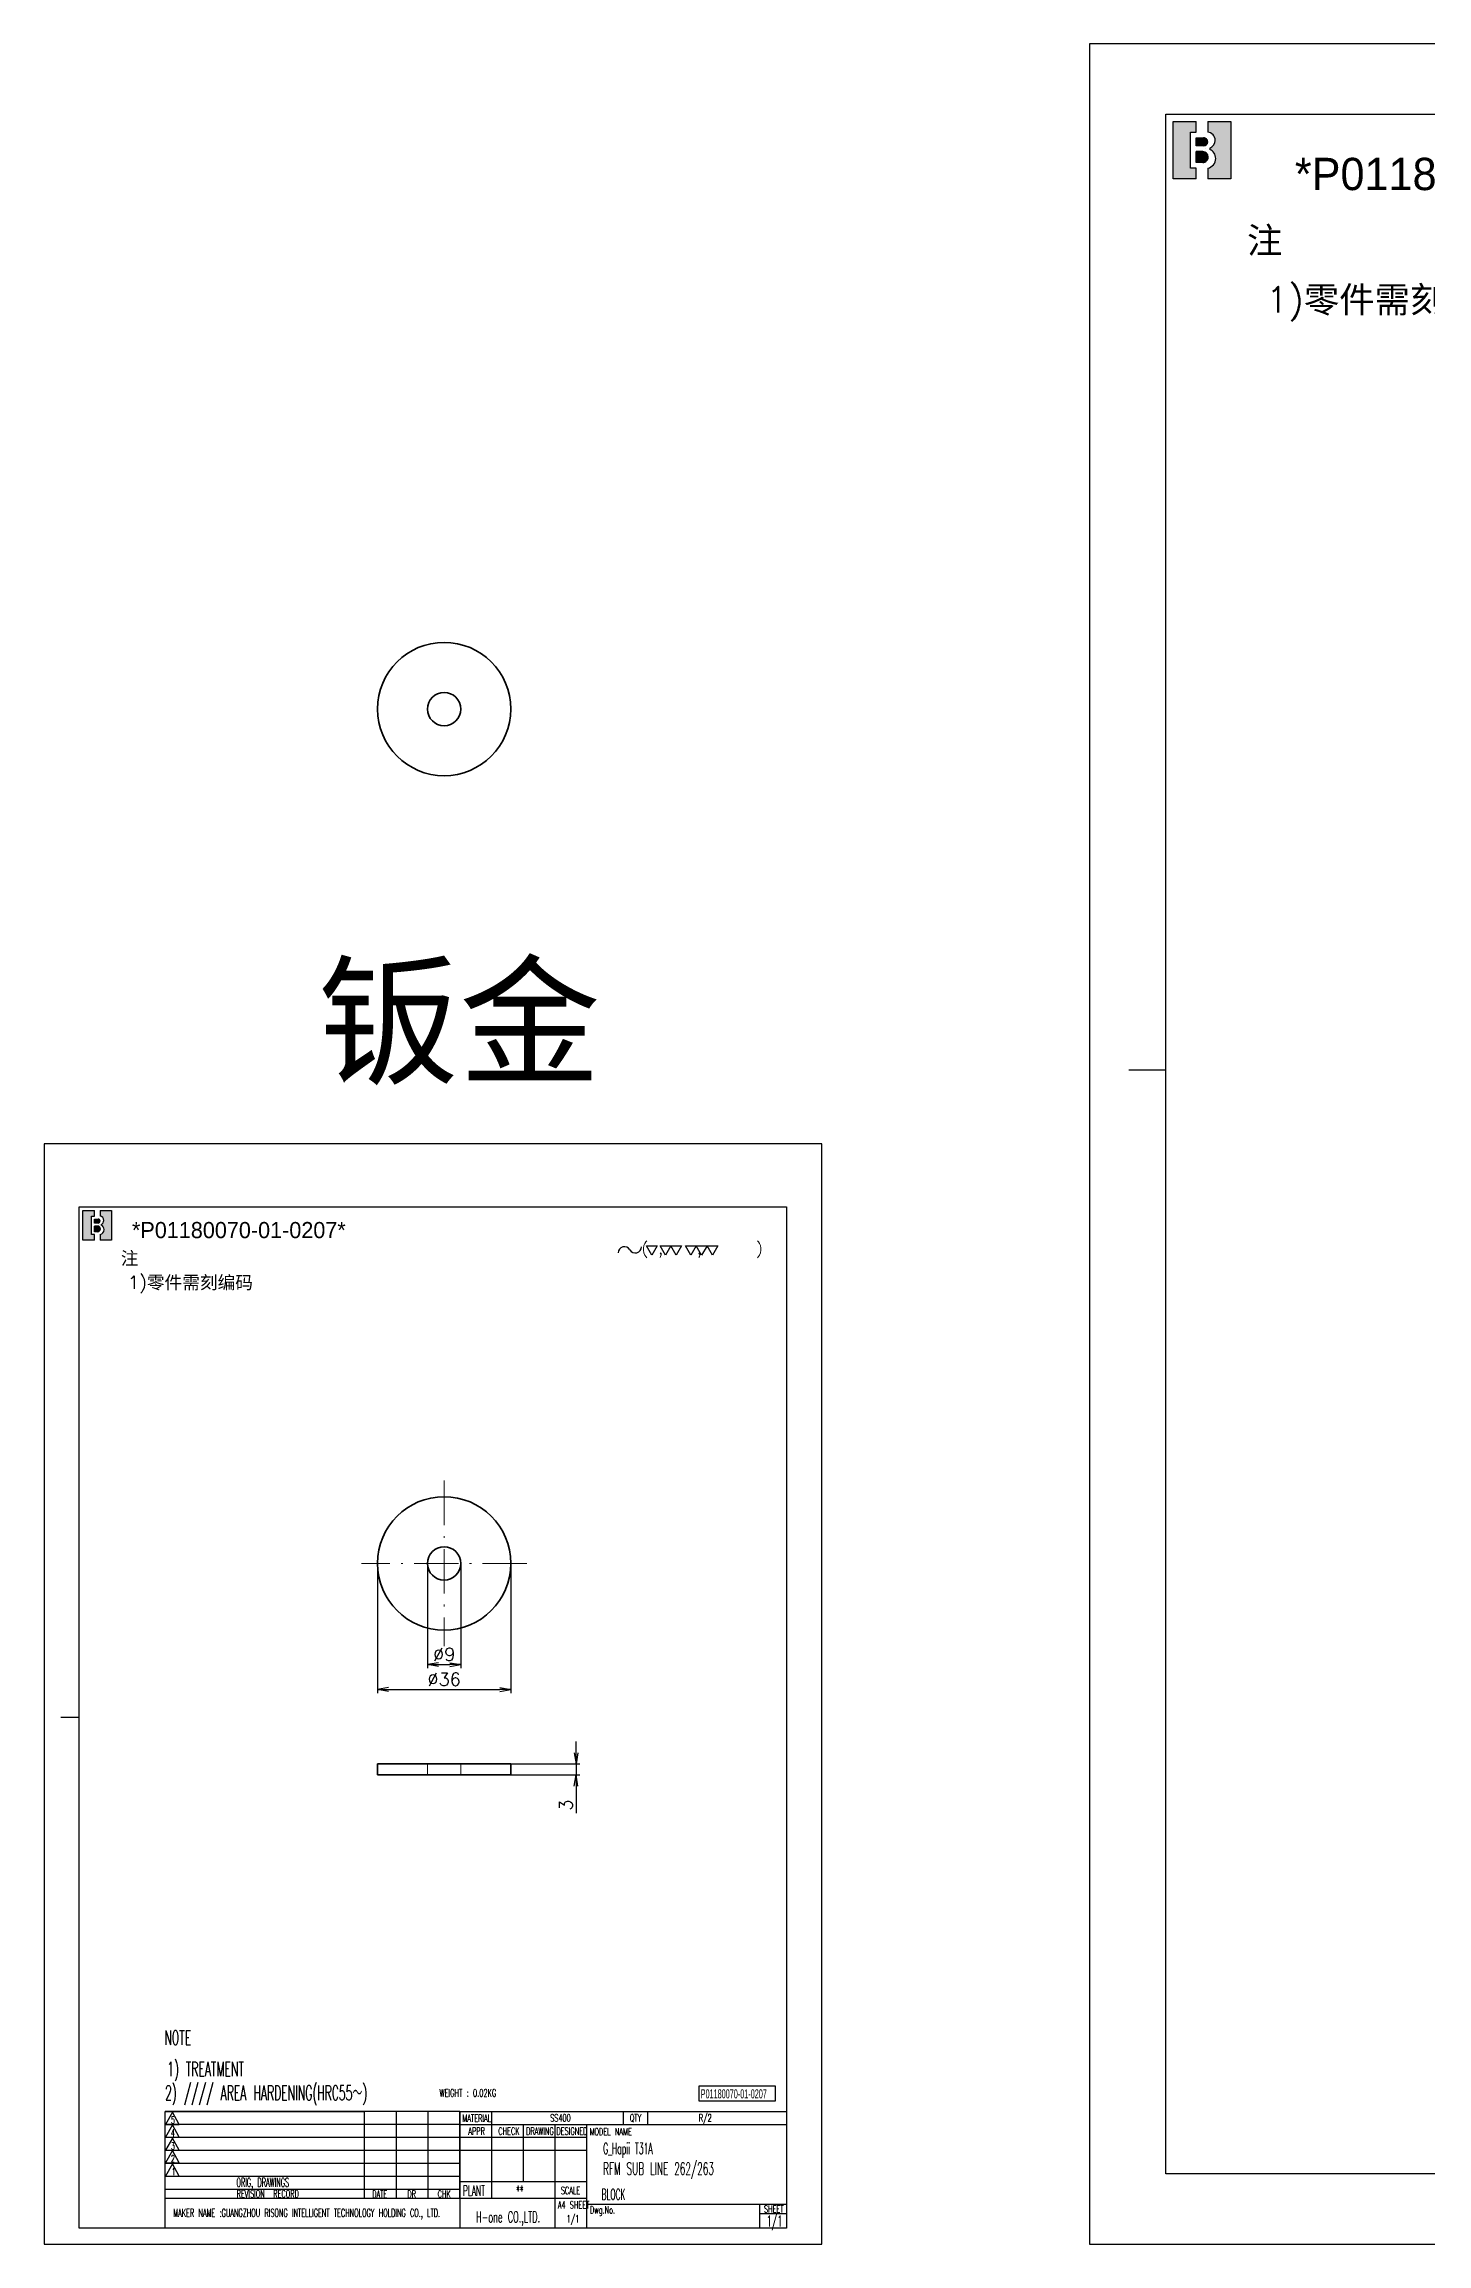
# Model space of a CAD drawing. Header units: inches. Extents: x 21 to 8642, y -3779 to 2137.
# Drawn here: x 351 to 725, y -970 to -376 of the extents above; entities that cross this region are included whole.
import ezdxf

# ---------------------------------------------------------------- set-up
doc = ezdxf.new("R2010")
doc.units = ezdxf.units.IN
doc.header["$MEASUREMENT"] = 0
for name, pattern in [('CENTER-HOKUTO', [23, 20, -1, 1, -1]), ('DASHDOT', [18.5, 12, -3, 0.5, -3]), ('DASHED', [15, 12, -3]), ('HIDDEN-HOKUTO', [3.8, 2.5, -1.3])]:
    doc.linetypes.add(name, pattern=pattern)
doc.layers.add('AM_7', color=2, linetype='CENTER-HOKUTO', lineweight=30)
doc.layers.add('AM_HID', color=1, linetype='HIDDEN-HOKUTO', lineweight=25)
doc.layers.add('title_frame', color=7, linetype='Continuous')
doc.layers.add('word_dim', color=253, linetype='Continuous')
doc.styles.add('MX_NOTE_STANDARD', font='txt.shx', dxfattribs={"bigfont": 'bigfont.shx'})
doc.styles.get("Standard").update_dxf_attribs({"font": 'txt', "bigfont": 'gbcbig.shx'})
doc.dimstyles.new('HKT 1-1', dxfattribs={"dimtxt": 3.5, "dimasz": 3, "dimexe": 1, "dimexo": 0, "dimgap": 1, "dimtad": 3, "dimdsep": 46, "dimtxsty": 'Standard', "dimblk1": 'OPEN', "dimblk2": 'OPEN', "dimsah": 1, "dimcen": 0, "dimclrd": 256, "dimclre": 256, "dimclrt": 3, "dimazin": 2, "dimtfac": 1, "dimtmove": 0, "dimatfit": 3, "dimldrblk": 'OPEN', "dimfxl": 1, "dimtolj": 1, "dimlwd": 25, "dimlwe": 25, "dimarcsym": 0})

# ---------------------------------------------------------------- blocks, each defined once
blk = doc.blocks.new('B機密ﾏｰｸ')
blk.add_hatch(color=1).paths.add_polyline_path([(0.3999999986702711, 0.8149999997779807), (0.3999999986702711, 0.9999999997779806), (-1.3297288e-09, 0.9999999997779806), (-1.3297288e-09, -2.220193e-10), (0.3999999986702711, -2.220193e-10), (0.3999999986702711, 0.1849999997779807), (0.2999999986702711, 0.1849999997779807), (0.2999999986702711, 0.8149999997779807)])
h = blk.add_hatch(color=1)
edge = h.paths.add_edge_path()
edge.add_line((0.5999999986702714, 0.9999999997779806), (0.5999999986702718, 0.8142220507965398))
edge.add_arc((0.5849999986702712, 0.6699999997779816), 0.1449999999999991, -5.115907697472721e-13, 84.06222754839428, ccw=False)
edge.add_arc((0.5849999986702707, 0.6699999997779802), 0.1449999999999993, -69.82872865353448, 1.1368683772161603e-13, ccw=False)
edge.add_line((0.6349999986702715, 0.5338934238898192), (0.6349999986702711, 0.5120827805020305))
edge.add_arc((0.5699999986702688, 0.3549999997779789), 0.1700000000000021, 3.979039320256561e-13, 67.5204943905955, ccw=False)
edge.add_arc((0.5699999986702724, 0.3549999997779802), 0.1699999999999993, -79.83575137827683, 0, ccw=False)
edge.add_line((0.5999999986702714, 0.1876679944711657), (0.5999999986702714, -2.220192918400699e-10))
edge.add_line((0.5999999986702714, -2.220193e-10), (0.9999999986702712, -2.220193e-10))
edge.add_line((0.9999999986702712, -2.220193e-10), (0.9999999986702712, 0.9999999997779806))
edge.add_line((0.9999999986702712, 0.9999999997779806), (0.5999999986702714, 0.9999999997779806))
h = blk.add_hatch(color=1)
edge = h.paths.add_edge_path()
edge.add_arc((0.5299999986702706, 0.6449999997779808), 0.07, 359.9999999999989, 450)
edge.add_line((0.5299999986702706, 0.7149999997779806), (0.3999999986702711, 0.7149999997779806))
edge.add_line((0.3999999986702711, 0.7149999997779806), (0.3999999986702711, 0.5749999997779809))
edge.add_line((0.3999999986702711, 0.5749999997779809), (0.5299999986702701, 0.5749999997779809))
edge.add_arc((0.5299999986702701, 0.6449999997779808), 0.07, 270, 359.9999999999999)
h = blk.add_hatch(color=1)
edge = h.paths.add_edge_path()
edge.add_arc((0.5149999986702705, 0.3799999997779802), 0.095, 1.018e-13, 90)
edge.add_line((0.5149999986702705, 0.4749999997779804), (0.3999999986702711, 0.4749999997779808))
edge.add_line((0.3999999986702711, 0.4749999997779808), (0.3999999986702711, 0.2849999997779809))
edge.add_line((0.3999999986702711, 0.2849999997779809), (0.5149999986702718, 0.2849999997779809))
edge.add_arc((0.5149999986702718, 0.379999999777981), 0.095, 270, 360.0000000000003)
at = {"color": 1}
for p, q in [((-1.3297288e-09, -2.220193e-10), (-1.3297288e-09, 0.9999999997779806)), ((-1.3297288e-09, 0.9999999997779806), (0.3999999986702711, 0.9999999997779806)), ((0.2999999986702711, 0.8149999997779807), (0.3999999986702711, 0.8149999997779807)), ((0.2999999986702711, 0.1849999997779807), (0.2999999986702711, 0.8149999997779807)), ((0.3999999986702711, 0.8149999997779807), (0.3999999986702711, 0.9999999997779806)), ((0.5999999986702714, 0.9999999997779806), (0.5999999986702718, 0.8142220507965398)), ((0.5999999986702714, 0.9999999997779806), (0.9999999986702712, 0.9999999997779806)), ((0.9999999986702712, 0.9999999997779806), (0.9999999986702712, -2.220193e-10)), ((0.3999999986702711, 0.7149999997779806), (0.5299999986702706, 0.7149999997779806)), ((0.3999999986702711, 0.5749999997779809), (0.3999999986702711, 0.7149999997779806)), ((0.5299999986702701, 0.5749999997779809), (0.3999999986702711, 0.5749999997779809)), ((0.5149999986702705, 0.4749999997779804), (0.3999999986702711, 0.4749999997779808)), ((0.3999999986702711, 0.2849999997779809), (0.3999999986702711, 0.4749999997779808)), ((0.5699999986702711, 0.5249999997779802), (0.5699999986702716, 0.5249999997779807)), ((0.5999999986702705, 0.6449999997779794), (0.59999999867027, 0.6449999997779803)), ((0.6349999986702715, 0.5338934238898192), (0.6349999986702711, 0.5120827805020305)), ((0.7299999986702704, 0.6699999997779807), (0.7299999986702704, 0.6699999997779802)), ((0.3999999986702711, 0.1849999997779807), (0.2999999986702711, 0.1849999997779807)), ((0.5149999986702718, 0.2849999997779809), (0.3999999986702711, 0.2849999997779809)), ((0.3999999986702711, -2.220193e-10), (0.3999999986702711, 0.1849999997779807)), ((0.5999999986702714, 0.1876679944711657), (0.5999999986702714, -2.220193e-10)), ((0.6099999986702707, 0.3799999997779806), (0.609999998670272, 0.3799999997779815)), ((0.739999998670271, 0.3549999997779802), (0.739999998670271, 0.3549999997779802)), ((0.3999999986702711, -2.220193e-10), (-1.3297288e-09, -2.220193e-10)), ((0.9999999986702712, -2.220193e-10), (0.5999999986702714, -2.220193e-10))]:
    blk.add_line(p, q, dxfattribs=at)
for centre, radius, start, end in [((0.5849999986702712, 0.6699999997779816), 0.1449999999999991, 359.9999999999995, 84.06222754839432), ((0.5149999986702705, 0.3799999997779802), 0.095, 1.018e-13, 90), ((0.5299999986702706, 0.6449999997779808), 0.07, 359.9999999999989, 90), ((0.5299999986702701, 0.6449999997779808), 0.07, 270, 359.9999999999999), ((0.5849999986702707, 0.6699999997779802), 0.1449999999999993, 290.1712713464655, 1.781e-13), ((0.5699999986702688, 0.3549999997779789), 0.1700000000000021, 4.58e-13, 67.52049439059552), ((0.5149999986702718, 0.379999999777981), 0.095, 270, 2.799e-13), ((0.5699999986702724, 0.3549999997779802), 0.1699999999999993, 280.1642486217232, 0)]:
    blk.add_arc(centre, radius, start, end, dxfattribs=at)
blk.add_attdef('B機密ﾏｰｸ', (-0.0857467348302255, 1.074949466596297), '', height=0.2)
blk = doc.blocks.new('shiage0')
at = {"layer": 'word_dim', "color": 3, "linetype": 'Continuous'}
for centre, radius, start, end in [((1.687489685469927, 1.849274192977646e-05), 1.687500000000015, 29.99999999999973, 180), ((4.610325423242443, 1.68751849274193), 1.6875, 209.9999999999997, 0)]:
    blk.add_arc(centre, radius, start, end, dxfattribs=at)
blk = doc.blocks.new('10')
at = {"layer": 'title_frame', "color": 3, "linetype": 'Continuous'}
for points in [[(9.625360041289241, 2.650317104677924), (8.180360041289191, 5.153130521614912), (11.07036004128918, 5.153130521615026)], [(13.30945624889046, 2.650317104677924), (11.86445624889041, 5.153130521614912), (17.64445624889038, 5.15313052161514), (16.19945624889044, 2.650317104678038), (14.75445624889039, 5.153130521615026)], [(20.17199269540924, 2.650317104677924), (18.72699269540919, 5.153130521614912), (27.39699269540915, 5.15313052161514), (25.95199269540922, 2.650317104678095), (24.50699269540917, 5.153130521615083), (23.06199269540923, 2.650317104678038), (21.61699269540918, 5.153130521615026)]]:
    blk.add_lwpolyline(points, close=True, dxfattribs=at)
blk.add_blockref('shiage0', (0.5207737940818333, 3.2441946934008), dxfattribs=at)
blk.add_text('( ,   ,     )', height=3, dxfattribs=at).set_placement((6.843075599901567, 2.972427221680277))
blk = doc.blocks.new('_Open')
at = {"color": 0, "lineweight": -2}
for p, q in [((-1, 0.1666666666666667), (0, 0)), ((-1, -0.1666666666666667), (0, 0)), ((0, 0), (-1, 0))]:
    blk.add_line(p, q, dxfattribs=at)
blk = doc.blocks.new('*D222')
at = {"layer": 'DEFPOINTS', "color": 0, "linetype": 'Continuous', "ltscale": 2, "transparency": 16777216}
for p in [(441.3707601238275, -786.6272625082165), (477.3707601238275, -786.6272625082165), (477.3707601238275, -820.6783801890961)]:
    blk.add_point(p, dxfattribs=at)
at = {"layer": 'word_dim', "linetype": 'Continuous', "lineweight": 25, "ltscale": 2, "transparency": 16777216}
for p, q in [((441.3707601238275, -786.6272625082165), (441.3707601238275, -821.6783801890961)), ((477.3707601238275, -786.6272625082165), (477.3707601238275, -821.6783801890961)), ((444.3707601238275, -820.6783801890961), (474.3707601238275, -820.6783801890961))]:
    blk.add_line(p, q, dxfattribs=at)
at = {"layer": 'word_dim', "linetype": 'Continuous', "lineweight": 25, "ltscale": 2, "transparency": 16777216, "xscale": 3, "yscale": 3, "zscale": 3, "rotation": 180}
blk.add_blockref('_Open', (441.3707601238275, -820.6783801890961), dxfattribs=at)
at = {"layer": 'word_dim', "linetype": 'Continuous', "lineweight": 25, "ltscale": 2, "transparency": 16777216, "xscale": 3, "yscale": 3, "zscale": 3}
blk.add_blockref('_Open', (477.3707601238275, -820.6783801890961), dxfattribs=at)
at = {"layer": 'word_dim', "color": 3, "linetype": 'Continuous', "ltscale": 2, "transparency": 16777216, "insert": (459.3707601238275, -817.9283801890961), "char_height": 3.5, "attachment_point": 5}
blk.add_mtext('\\A1;%%C36', dxfattribs=at)
blk = doc.blocks.new('*D223')
at = {"layer": 'DEFPOINTS', "color": 0, "linetype": 'Continuous', "ltscale": 2, "transparency": 16777216}
for p in [(454.8707601238275, -786.6272625082165), (463.8707601238275, -786.6272625082165), (463.8707601238275, -813.9442393791433)]:
    blk.add_point(p, dxfattribs=at)
at = {"layer": 'word_dim', "linetype": 'Continuous', "lineweight": 25, "ltscale": 2, "transparency": 16777216}
for p, q in [((454.8707601238275, -786.6272625082165), (454.8707601238275, -814.9442393791433)), ((463.8707601238275, -786.6272625082165), (463.8707601238275, -814.9442393791433)), ((457.8707601238275, -813.9442393791433), (460.8707601238275, -813.9442393791433))]:
    blk.add_line(p, q, dxfattribs=at)
at = {"layer": 'word_dim', "linetype": 'Continuous', "lineweight": 25, "ltscale": 2, "transparency": 16777216, "xscale": 3, "yscale": 3, "zscale": 3, "rotation": 180}
blk.add_blockref('_Open', (454.8707601238275, -813.9442393791433), dxfattribs=at)
at = {"layer": 'word_dim', "linetype": 'Continuous', "lineweight": 25, "ltscale": 2, "transparency": 16777216, "xscale": 3, "yscale": 3, "zscale": 3}
blk.add_blockref('_Open', (463.8707601238275, -813.9442393791433), dxfattribs=at)
at = {"layer": 'word_dim', "color": 3, "linetype": 'Continuous', "ltscale": 2, "transparency": 16777216, "insert": (459.3707601238275, -811.1942393791433), "char_height": 3.5, "attachment_point": 5}
blk.add_mtext('\\A1;%%C9', dxfattribs=at)
blk = doc.blocks.new('*D224')
at = {"layer": 'DEFPOINTS', "color": 0, "linetype": 'Continuous', "ltscale": 2, "transparency": 16777216}
for p in [(477.3707601238275, -840.7548797664749), (477.3707601238275, -843.7548797664749), (494.9947457676026, -843.7548797664749)]:
    blk.add_point(p, dxfattribs=at)
at = {"layer": 'word_dim', "linetype": 'Continuous', "lineweight": 25, "ltscale": 2, "transparency": 16777216}
for p, q in [((494.9947457676026, -837.7548797664749), (494.9947457676026, -834.7548797664749)), ((477.3707601238275, -840.7548797664749), (495.9947457676026, -840.7548797664749)), ((494.9947457676026, -840.7548797664749), (494.9947457676026, -843.7548797664749)), ((477.3707601238275, -843.7548797664749), (495.9947457676026, -843.7548797664749)), ((494.9947457676026, -846.7548797664749), (494.9947457676026, -854.0882130998083))]:
    blk.add_line(p, q, dxfattribs=at)
at = {"layer": 'word_dim', "linetype": 'Continuous', "lineweight": 25, "ltscale": 2, "transparency": 16777216, "xscale": 3, "yscale": 3, "zscale": 3}
for p, rotation in [((494.9947457676026, -840.7548797664749), 270), ((494.9947457676026, -843.7548797664749), 90)]:
    blk.add_blockref('_Open', p, dxfattribs=dict(at, rotation=rotation))
at = {"layer": 'word_dim', "color": 3, "linetype": 'Continuous', "ltscale": 2, "transparency": 16777216, "insert": (492.2447457676027, -851.9215464331414), "char_height": 3.5, "attachment_point": 5, "rotation": 90}
blk.add_mtext('\\A1;3', dxfattribs=at)

msp = doc.modelspace()

# ---------------------------------------------------------------- linework, layer by layer
at = {"color": 7, "lineweight": 35}
for p, q in [((441.3707601238275, -840.7548797664749), (477.3707601238275, -840.7548797664749)), ((441.3707601238275, -843.7548797664749), (441.3707601238275, -840.7548797664749)), ((477.3707601238275, -840.7548797664749), (477.3707601238275, -843.7548797664749)), ((477.3707601238275, -843.7548797664749), (441.3707601238275, -843.7548797664749))]:
    msp.add_line(p, q, dxfattribs=at)
for centre, radius in [((459.3707601238275, -555.9512737240766), 18), ((459.3707601238275, -555.9512737240766), 4.5), ((459.3707601238275, -786.6272625082165), 18), ((459.3707601238275, -786.6272625082165), 4.5)]:
    msp.add_circle(centre, radius, dxfattribs=at)
at = {"layer": 'AM_7', "color": 2, "linetype": 'DASHDOT', "lineweight": 13}
for p, q in [((459.3707601238275, -764.2672466390759), (459.3707601238275, -808.9872417562638)), ((481.7309163738282, -786.6272319906384), (437.0106038738286, -786.6272319906384))]:
    msp.add_line(p, q, dxfattribs=at)
at = {"layer": 'AM_HID', "color": 1, "linetype": 'DASHED', "lineweight": 13, "ltscale": 0.4}
for p, q in [((454.8707601238275, -843.754879766474), (454.8707601238275, -840.754879766474)), ((463.8707601238275, -843.754879766474), (463.8707601238275, -840.754879766474))]:
    msp.add_line(p, q, dxfattribs=at)
at = {"layer": 'title_frame'}
for p, q in [((644.2227463435484, -653.392967093896), (654.2227463435484, -653.392967093896)), ((360.8330865187163, -690.3929670938942), (551.8330865187163, -690.3929670938942)), ((360.8330865187163, -966.142967093896), (360.8330865187163, -690.3929670938942)), ((365.8330865187163, -690.3929670938942), (551.8330865187163, -690.3929670938942)), ((551.8330865187163, -690.3929670938942), (551.8330865187163, -966.142967093896)), ((360.8330865187163, -828.267967093896), (355.8330865187163, -828.267967093896)), ((528.2264973975653, -927.6671664461337), (548.7544152651135, -927.6671664461337)), ((528.2264973975653, -931.8676088608936), (528.2264973975653, -927.6671664461337)), ((548.7544152651135, -931.8676088608936), (528.2264973975653, -931.8676088608936)), ((548.7544152651135, -927.6671664461337), (548.7544152651135, -931.8676088608936)), ((384.0080865187156, -966.142967093896), (384.0080865187156, -934.642967093896)), ((384.0080865187156, -934.642967093896), (437.908086518717, -934.642967093896)), ((463.6330865187156, -934.642967093896), (384.0080865187156, -934.642967093896)), ((437.908086518717, -938.142967093896), (384.0080865187156, -938.142967093896)), ((463.6330865187156, -938.142967093896), (384.0080865187156, -938.142967093896)), ((385.9881391219678, -934.7664167319017), (384.1084991219686, -938.0884901808186)), ((384.1084991219686, -938.0884901808186), (387.867779121967, -938.0884901808186)), ((385.9881391219678, -938.243708619184), (384.1084991219686, -941.5657820681026)), ((387.867779121967, -938.0884901808186), (385.9881391219678, -934.7664167319017)), ((387.867779121967, -941.5657820681026), (385.9881391219678, -938.243708619184)), ((437.908086518717, -958.142967093896), (437.908086518717, -934.642967093896)), ((446.4830865187141, -958.142967093896), (446.4830865187141, -934.642967093896)), ((446.4830865187141, -958.142967093896), (446.4830865187141, -934.642967093896)), ((455.0580865187148, -958.142967093896), (455.0580865187148, -934.642967093896)), ((455.0580865187148, -958.142967093896), (455.0580865187148, -934.642967093896)), ((463.6330865187156, -934.642967093896), (463.6330865187156, -938.142967093896)), ((463.6330865187156, -958.142967093896), (463.6330865187156, -934.642967093896)), ((463.6330865187156, -934.642967093896), (463.6330865187156, -966.142967093896)), ((463.6330865187156, -934.642967093896), (463.6330865187156, -966.142967093896)), ((463.6330865187156, -934.642967093896), (551.8330865187163, -934.642967093896)), ((463.6330865187156, -938.142967093896), (551.8330865187163, -938.142967093896)), ((472.2080865187163, -958.142967093896), (472.2080865187163, -934.642967093896)), ((480.783086518717, -953.5463895074772), (480.783086518717, -938.142967093896)), ((489.3580865187141, -966.142967093896), (489.3580865187141, -938.142967093896)), ((497.9330865187148, -966.142967093896), (497.9330865187148, -938.142967093896)), ((507.7330865187141, -934.642967093896), (507.7330865187141, -938.142967093896)), ((514.305693770697, -934.642967093896), (514.305693770697, -938.142967093896)), ((437.908086518717, -941.642967093896), (384.0080865187156, -941.642967093896)), ((463.6330865187156, -941.642967093896), (384.0080865187156, -941.642967093896)), ((384.1084991219686, -941.5657820681026), (387.867779121967, -941.5657820681026)), ((385.9881391219678, -941.7732459657691), (384.1084991219686, -945.095319414686)), ((387.867779121967, -945.095319414686), (385.9881391219678, -941.7732459657691)), ((497.9330865187148, -941.642967093896), (463.6330865187156, -941.642967093896)), ((437.908086518717, -945.142967093896), (384.0080865187156, -945.142967093896)), ((463.6330865187156, -945.142967093896), (384.0080865187156, -945.142967093896)), ((437.908086518717, -948.642967093896), (384.0080865187156, -948.642967093896)), ((463.6330865187156, -948.642967093896), (384.0080865187156, -948.642967093896)), ((384.1084991219686, -945.095319414686), (387.867779121967, -945.095319414686)), ((385.9881391219678, -945.1863941760494), (384.1084991219686, -948.5084676249662)), ((384.1084991219686, -948.5084676249662), (387.867779121967, -948.5084676249662)), ((385.9881391219678, -948.7159315226327), (384.1084991219686, -952.0380049715513)), ((387.867779121967, -948.5084676249662), (385.9881391219678, -945.1863941760494)), ((387.867779121967, -952.0380049715513), (385.9881391219678, -948.7159315226327)), ((497.9330865187148, -945.142967093896), (463.6330865187156, -945.142967093896)), ((437.908086518717, -952.142967093896), (384.0080865187156, -952.142967093896)), ((463.6330865187156, -952.142967093896), (384.0080865187156, -952.142967093896)), ((437.908086518717, -955.642967093896), (384.0080865187156, -955.642967093896)), ((463.6330865187156, -955.642967093896), (384.0080865187156, -955.642967093896)), ((384.1084991219686, -952.0380049715513), (387.867779121967, -952.0380049715513)), ((463.6330865187156, -953.5463895074772), (497.9330865187148, -953.5463895074772)), ((463.6330865187156, -958.142967093896), (384.0080865187156, -958.142967093896)), ((497.9330865187148, -958.142967093896), (463.6330865187156, -958.142967093896)), ((497.9330865187148, -959.642967093896), (551.8330865187163, -959.642967093896)), ((544.4830865187141, -959.642967093896), (544.4830865187141, -966.142967093896)), ((544.4830865187141, -962.142967093896), (551.8330865187163, -962.142967093896)), ((551.8330865187163, -966.142967093896), (360.8330865187163, -966.142967093896)), ((551.8330865187163, -966.142967093896), (497.9330865187148, -966.142967093896))]:
    msp.add_line(p, q, dxfattribs=at)
at = {"layer": 'title_frame', "color": 4}
for points in [[(1473.572746343547, -376.392967093896), (633.5727463435469, -376.392967093896), (633.5727463435469, -970.392967093896), (1473.572746343547, -970.392967093896)], [(351.3330865187163, -970.392967093896), (561.3330865187163, -970.392967093896), (561.3330865187163, -673.3929670938942), (351.3330865187163, -673.3929670938942)]]:
    msp.add_lwpolyline(points, close=True, dxfattribs=at)
at = {"layer": 'title_frame'}
msp.add_lwpolyline([(654.2227463435484, -395.3179670938953), (1452.922746343545, -395.3179670938953), (1452.922746343545, -951.4679670938967), (654.2227463435484, -951.4679670938967)], close=True, dxfattribs=at)

# ---------------------------------------------------------------- block references
at = {"xscale": 7.778749999997672, "yscale": 7.9375, "zscale": 7.9375}
msp.add_blockref('B機密ﾏｰｸ', (361.8130938129652, -699.3304670921316), dxfattribs=at)
at = {"layer": 'title_frame', "xscale": 15.55750000000262, "yscale": 15.5575000000008, "zscale": 15.5575000000008}
msp.add_blockref('B機密ﾏｰｸ', (656.182746364233, -412.8354670904409), dxfattribs=at)
at = {"layer": 'word_dim', "ltscale": 2}
msp.add_blockref('10', (505.8319830393739, -706.0660920015544), dxfattribs=at)

# ---------------------------------------------------------------- texts
at = {"ltscale": 2, "attachment_point": 1}
for s, insert, char_height, width in [('{\\fSimSun|b0|i0|c134|p2;\\C3;注}', (676.1559818830283, -425.9065840698677), 7, 20.72938335666549), ('{\\Fromans,bigfont|c134;\\C3;1)\\fSimSun|b0|i0|c134|p2;零件需刻编码}', (681.2864915979007, -441.9224817475806), 7, 193.8122652991879), ('{\\fSimSun|b0|i0|c134|p2;\\C3;注}', (372.0687032999776, -702.4870116727016), 3.5, 10.36469167833275), ('{\\Fromans,bigfont|c134;\\C3;1)\\fSimSun|b0|i0|c134|p2;零件需刻编码}', (374.0040763495745, -709.032396849514), 3.5, 96.90613264959393)]:
    msp.add_mtext(s, dxfattribs=dict(at, insert=insert, char_height=char_height, width=width))
at = {"linetype": 'Continuous', "ltscale": 2, "insert": (425.2385896506676, -626.277649596127), "char_height": 28, "width": 97.82244757481385, "attachment_point": 1}
msp.add_mtext('{\\fMicrosoft YaHei|b0|i0|c134|p34;\\C3;钣金}', dxfattribs=at)
at = {"linetype": 'Continuous', "insert": (502.3102372646354, -945.1228766948534), "char_height": 3, "width": 50.90000000000009, "attachment_point": 4}
msp.add_mtext('{\\W0.5;\\C3;G_Hapii T\\Fromans,bigfont|c134;31\\Fromans,bigfont|c128;A}', dxfattribs=at)
at = {"layer": 'title_frame', "color": 3, "style": 'MX_NOTE_STANDARD'}
for s, height, width, p in [('NOTE', 3.92, 0.5450000000000002, (383.8251133864396, -916.6527543640004)), ('1) TREATMENT', 3.92, 0.5450000000000002, (384.6029466375621, -925.0993793781308)), ('2) //// AREA HARDENING(HRC55～)', 4, 0.5340999999999667, (384.0221692516225, -931.5922428829417)), ('WEIGHT : 0.02KG', 2, 0.5341000000000022, (458.1294157102384, -930.6166234107968)), ('5', 1.917999999999999, 0.5341000000000025, (385.5933706703254, -937.8629693282728)), ('MATERIAL', 1.972799999999999, 0.5340999999999952, (464.305218484169, -937.4303566279177)), ('SS400', 1.972799999999999, 0.5340999999999952, (488.0064585414293, -937.3447178329261)), ('QTY', 1.972799999999999, 0.5340999999999952, (509.5062192838741, -937.3447178329261)), ('R/2', 1.972799999999999, 0.5340999999999952, (528.1340384214745, -937.3447178329261)), ('4', 1.917999999999999, 0.5341000000000025, (385.5933706703254, -941.3402612155569)), ('3', 1.917999999999999, 0.5341000000000025, (385.5933706703254, -944.8697985621402)), ('APPR', 1.972799999999999, 0.5340999999999952, (465.9008978949132, -940.9015385757684)), ('CHECK', 1.972799999999999, 0.5341000000000096, (473.9967576701856, -940.9015385757684)), ('DRAWING', 1.972799999999999, 0.5340999999999952, (481.5162582642261, -940.9015385757684)), ('DESIGNED', 1.972799999999999, 0.5340999999999952, (489.7077379887633, -940.9015385757684)), ('MODEL NAME', 1.972799999999999, 0.5340999999999669, (498.6361776956655, -941.0518977042102)), ('2', 1.917999999999999, 0.5341000000000025, (385.5933706703254, -948.2829467724205)), ('1', 1.917999999999999, 0.5341000000000025, (385.7896127494823, -951.8124841190056)), ('RFM SUB LINE 262/263', 3.300000000000001, 0.534099999999995, (502.271908457431, -951.6919719929883)), ('ORIG, DRAWINGS', 2.411200052261353, 0.5341000000000021, (403.2819126867653, -954.9811459501161)), ('REVISION  RECORD', 1.972799999999999, 0.5341000000000025, (403.33194197384, -957.8193325197117)), ('DATE', 1.972799999999999, 0.5340999999999952, (439.945390586654, -957.9008169260815)), ('DR', 1.972799999999999, 0.5341000000000096, (449.4393785485372, -957.9112436171363)), ('CHK', 1.972799999999999, 0.5340999999999952, (457.6160163094282, -957.8778111507181)), ('PLANT', 2.740000000000002, 0.5340999999999948, (464.4691533588521, -957.3737533659187)), ('**', 2.740000000000002, 0.5340999999999948, (478.8260540152187, -957.3737533659187)), ('SCALE', 1.972799999999999, 0.5340999999999952, (490.8837130000757, -956.924143177881)), ('BLOCK', 2.94, 0.5, (501.8580843998498, -958.4341114937597)), ('MAKER NAME :GUANGZHOU RISONG INTELLIGENT TECHNOLOGY HOLDING CO., LTD.', 2.160000000000001, 0.5341000000000022, (386.2319640127826, -963.07671805471)), ('H-one CO.,LTD.', 3, 0.5341000000000093, (467.9889766555716, -964.5936693859967)), ('A4 SHEET', 1.972799999999999, 0.5340999999999952, (490.0627057923884, -960.8195962910122)), ('1/1', 1.972799999999999, 0.5340999999999952, (492.4144488454258, -964.5739883618717)), ('Dwg.No.', 1.972799999999999, 0.5340999999999669, (498.7220327878604, -962.1654109384544)), ('SHEET', 1.972799999999999, 0.5340999999999952, (545.7230081892994, -961.9313416720142)), ('1/1', 3, 0.5340999999999667, (546.4399296435222, -965.6672626570326))]:
    msp.add_text(s, height=height, dxfattribs=dict(at, width=width)).set_placement(p)
at = {"layer": 'title_frame', "color": 3, "insert": (528.6399504067158, -928.6234526280841), "char_height": 2.45, "width": 4.110702489910182, "attachment_point": 1, "style": 'MX_NOTE_STANDARD'}
msp.add_mtext('{\\f3 of 9 Barcode|b0|i0|c0|p82;\\W0.5;P01180070-\\f3 of 9 Barcode|b0|i0|c134|p82;01\\f3 of 9 Barcode|b0|i0|c0|p82;-0\\f3 of 9 Barcode|b0|i0|c134|p82;207}', dxfattribs=at)
at = {"layer": 'word_dim', "color": 3, "linetype": 'Continuous', "attachment_point": 1}
for s, insert, char_height, width in [('{\\f3 of 9 Barcode|b0|i0|c0|p82;*P01180070-\\f3 of 9 Barcode|b0|i0|c134|p82;01\\f3 of 9 Barcode|b0|i0|c0|p82;-0\\f3 of 9 Barcode|b0|i0|c134|p82;216\\f3 of 9 Barcode|b0|i0|c0|p82;*}', (689.057963842788, -407.1221651274391), 8.722000000000001, 200), ('{\\f3 of 9 Barcode|b0|i0|c0|p82;*P01180070-\\f3 of 9 Barcode|b0|i0|c134|p82;01\\f3 of 9 Barcode|b0|i0|c0|p82;-0\\f3 of 9 Barcode|b0|i0|c134|p82;207\\f3 of 9 Barcode|b0|i0|c0|p82;*}', (375.0852116825008, -694.4521931964064), 4.361000000000001, 100)]:
    msp.add_mtext(s, dxfattribs=dict(at, insert=insert, char_height=char_height, width=width))

# ---------------------------------------------------------------- dimensions: what is measured, and where the dimension line sits
at = {"layer": 'word_dim', "color": 3, "linetype": 'Continuous', "ltscale": 2}
for base, p1, p2, picture, middle in [((477.3707601238275, -820.6783801890961), (441.3707601238275, -786.6272625082165), (477.3707601238275, -786.6272625082165), '*D222', (459.3707601238275, -817.9283801890961)), ((463.8707601238275, -813.9442393791433), (454.8707601238275, -786.6272625082165), (463.8707601238275, -786.6272625082165), '*D223', (459.3707601238275, -811.1942393791433))]:
    dim = msp.add_linear_dim(base=base, p1=p1, p2=p2, text='%%C<>', dimstyle='HKT 1-1', dxfattribs=at)
    dim.commit()
    dim.dimension.update_dxf_attribs({"geometry": picture, "text_midpoint": middle})
dim = msp.add_linear_dim(base=(494.9947457676026, -843.7548797664749), p1=(477.3707601238275, -840.7548797664749), p2=(477.3707601238275, -843.7548797664749), angle=90, dimstyle='HKT 1-1', dxfattribs=at)
dim.commit()
dim.dimension.update_dxf_attribs({"geometry": '*D224', "text_midpoint": (492.2447457676027, -851.9215464331414)})

doc.saveas('drawing.dxf')
